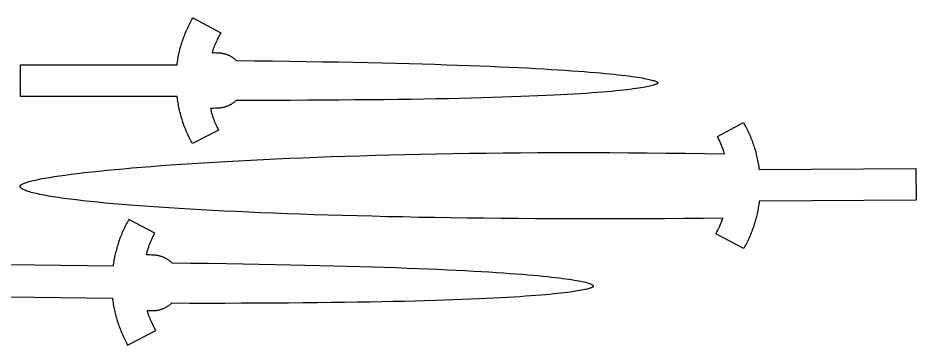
# Model space of a CAD drawing. Extents: x 0 to 31.8, y 3.7 to 12.
# Drawn here: x 10.67 to 31.84, y 3.84 to 11.55 of the extents above; entities that cross this region are included whole.
import ezdxf

# ---------------------------------------------------------------- set-up
doc = ezdxf.new("R2010")
doc.units = 0
doc.layers.add('LAYER_1', color=18, linetype='CONTINUOUS')

msp = doc.modelspace()

# ---------------------------------------------------------------- linework, layer by layer
at = {"layer": 'LAYER_1'}
for points in [[(14.42, 9.698), (10.722, 9.698), (10.722, 10.448), (14.417, 10.448), (14.421, 10.484), (14.426, 10.52), (14.432, 10.557), (14.438, 10.593), (14.445, 10.628), (14.452, 10.664), (14.459, 10.7), (14.467, 10.736), (14.476, 10.771), (14.485, 10.807), (14.494, 10.842), (14.504, 10.877), (14.514, 10.912), (14.525, 10.947), (14.536, 10.982), (14.547, 11.016), (14.559, 11.051), (14.572, 11.085), (14.585, 11.12), (14.598, 11.154), (14.611, 11.188), (14.625, 11.222), (14.64, 11.255), (14.655, 11.289), (14.67, 11.322), (14.686, 11.355), (14.702, 11.388), (14.718, 11.421), (14.735, 11.454), (14.752, 11.487), (14.769, 11.519), (14.787, 11.552), (15.446, 11.204), (15.435, 11.18), (15.423, 11.154), (15.396, 11.1), (15.367, 11.043), (15.352, 11.013), (15.337, 10.983), (15.322, 10.952), (15.308, 10.921), (15.295, 10.889), (15.282, 10.857), (15.27, 10.826), (15.265, 10.81), (15.26, 10.794), (15.255, 10.778), (15.251, 10.762), (15.247, 10.746), (15.243, 10.73), (15.258, 10.732), (15.272, 10.733), (15.286, 10.734), (15.301, 10.734), (15.33, 10.733), (15.359, 10.733), (15.376, 10.733), (15.392, 10.732), (15.409, 10.731), (15.425, 10.73), (15.441, 10.728), (15.457, 10.726), (15.473, 10.723), (15.489, 10.72), (15.504, 10.717), (15.52, 10.713), (15.535, 10.709), (15.55, 10.704), (15.565, 10.7), (15.58, 10.695), (15.595, 10.689), (15.61, 10.683), (15.624, 10.677), (15.638, 10.671), (15.652, 10.664), (15.666, 10.657), (15.68, 10.649), (15.693, 10.641), (15.706, 10.633), (15.719, 10.625), (15.732, 10.616), (15.745, 10.607), (15.757, 10.598), (15.769, 10.588), (15.781, 10.579), (15.793, 10.568), (15.804, 10.558), (15.815, 10.548), (16.246, 10.543), (16.664, 10.538), (17.069, 10.532), (17.463, 10.526), (17.844, 10.52), (18.213, 10.514), (18.571, 10.507), (18.918, 10.499), (19.253, 10.492), (19.577, 10.484), (19.89, 10.476), (20.193, 10.467), (20.485, 10.459), (20.767, 10.45), (21.038, 10.441), (21.3, 10.431), (21.551, 10.422), (21.794, 10.412), (22.026, 10.402), (22.25, 10.392), (22.465, 10.382), (22.67, 10.372), (22.867, 10.361), (23.056, 10.351), (23.236, 10.34), (23.408, 10.33), (23.572, 10.319), (23.729, 10.308), (23.878, 10.298), (24.019, 10.287), (24.153, 10.276), (24.281, 10.266), (24.401, 10.255), (24.515, 10.244), (24.622, 10.234), (24.723, 10.223), (24.818, 10.213), (24.907, 10.203), (24.991, 10.193), (25.069, 10.183), (25.141, 10.173), (25.209, 10.164), (25.271, 10.154), (25.328, 10.145), (25.381, 10.136), (25.43, 10.127), (25.474, 10.119), (25.515, 10.11), (25.551, 10.102), (25.584, 10.095), (25.613, 10.087), (25.639, 10.08), (25.661, 10.074), (25.681, 10.067), (25.698, 10.061), (25.713, 10.056), (25.725, 10.051), (25.735, 10.046), (25.743, 10.041), (25.749, 10.037), (25.753, 10.034), (25.756, 10.031), (25.757, 10.028), (25.758, 10.026), (25.757, 10.024), (25.756, 10.021), (25.754, 10.017), (25.75, 10.013), (25.745, 10.009), (25.738, 10.004), (25.729, 9.999), (25.718, 9.993), (25.705, 9.987), (25.689, 9.981), (25.671, 9.975), (25.65, 9.968), (25.625, 9.961), (25.598, 9.953), (25.567, 9.945), (25.533, 9.938), (25.494, 9.929), (25.452, 9.921), (25.405, 9.913), (25.354, 9.904), (25.299, 9.895), (25.238, 9.886), (25.173, 9.877), (25.102, 9.868), (25.026, 9.859), (24.945, 9.849), (24.858, 9.84), (24.765, 9.831), (24.665, 9.821), (24.56, 9.812), (24.447, 9.802), (24.328, 9.793), (24.203, 9.784), (24.07, 9.774), (23.929, 9.765), (23.782, 9.756), (23.626, 9.747), (23.463, 9.738), (23.291, 9.729), (23.112, 9.721), (22.923, 9.713), (22.727, 9.704), (22.521, 9.696), (22.306, 9.689), (22.082, 9.681), (21.849, 9.674), (21.606, 9.667), (21.353, 9.66), (21.09, 9.654), (20.817, 9.648), (20.534, 9.642), (20.24, 9.637), (19.935, 9.632), (19.619, 9.628), (19.292, 9.624), (18.953, 9.62), (18.603, 9.617), (18.242, 9.614), (17.868, 9.612), (17.482, 9.61), (17.084, 9.608), (16.674, 9.608), (16.25, 9.607), (15.814, 9.608), (15.803, 9.597), (15.791, 9.587), (15.78, 9.577), (15.768, 9.567), (15.755, 9.558), (15.743, 9.548), (15.73, 9.539), (15.718, 9.531), (15.705, 9.522), (15.691, 9.514), (15.678, 9.507), (15.664, 9.499), (15.65, 9.492), (15.636, 9.485), (15.622, 9.479), (15.608, 9.473), (15.593, 9.467), (15.579, 9.462), (15.564, 9.457), (15.549, 9.452), (15.534, 9.448), (15.519, 9.443), (15.503, 9.44), (15.488, 9.437), (15.472, 9.434), (15.456, 9.431), (15.44, 9.429), (15.424, 9.427), (15.408, 9.426), (15.392, 9.425), (15.376, 9.424), (15.359, 9.424), (15.344, 9.423), (15.326, 9.422), (15.283, 9.418), (15.261, 9.416), (15.241, 9.415), (15.223, 9.415), (15.215, 9.415), (15.208, 9.416), (15.211, 9.398), (15.215, 9.379), (15.219, 9.36), (15.224, 9.341), (15.233, 9.303), (15.244, 9.266), (15.256, 9.228), (15.269, 9.191), (15.282, 9.155), (15.296, 9.12), (15.31, 9.086), (15.324, 9.054), (15.338, 9.023), (15.352, 8.995), (15.365, 8.968), (15.377, 8.944), (15.388, 8.923), (15.398, 8.905), (14.781, 8.588), (14.763, 8.621), (14.745, 8.653), (14.728, 8.686), (14.712, 8.719), (14.695, 8.752), (14.679, 8.785), (14.664, 8.818), (14.649, 8.852), (14.635, 8.885), (14.621, 8.919), (14.607, 8.953), (14.594, 8.987), (14.581, 9.022), (14.569, 9.056), (14.557, 9.091), (14.546, 9.126), (14.535, 9.161), (14.524, 9.196), (14.514, 9.231), (14.504, 9.266), (14.495, 9.302), (14.486, 9.337), (14.478, 9.373), (14.47, 9.409), (14.462, 9.444), (14.455, 9.48), (14.448, 9.516), (14.441, 9.553), (14.435, 9.589), (14.43, 9.625), (14.424, 9.661)], [(28.143, 7.978), (31.837, 8.003), (31.842, 7.253), (28.145, 7.228), (28.14, 7.191), (28.135, 7.155), (28.129, 7.118), (28.123, 7.082), (28.117, 7.046), (28.11, 7.01), (28.103, 6.974), (28.095, 6.938), (28.087, 6.902), (28.078, 6.867), (28.069, 6.831), (28.06, 6.796), (28.05, 6.761), (28.039, 6.725), (28.029, 6.69), (28.017, 6.655), (28.006, 6.621), (27.994, 6.586), (27.981, 6.551), (27.968, 6.517), (27.955, 6.483), (27.941, 6.449), (27.927, 6.415), (27.913, 6.381), (27.898, 6.347), (27.882, 6.314), (27.866, 6.281), (27.85, 6.248), (27.833, 6.215), (27.816, 6.182), (27.799, 6.149), (27.781, 6.117), (27.122, 6.462), (27.147, 6.507), (27.17, 6.551), (27.193, 6.596), (27.214, 6.642), (27.235, 6.687), (27.254, 6.733), (27.273, 6.78), (27.29, 6.827), (26.825, 6.822), (26.364, 6.819), (25.908, 6.816), (25.458, 6.814), (25.013, 6.812), (24.573, 6.812), (24.138, 6.812), (23.71, 6.813), (23.286, 6.814), (22.868, 6.817), (22.456, 6.819), (22.05, 6.823), (21.65, 6.827), (21.255, 6.832), (20.867, 6.838), (20.484, 6.844), (20.108, 6.85), (19.738, 6.858), (19.374, 6.865), (19.017, 6.874), (18.666, 6.883), (18.321, 6.892), (17.983, 6.902), (17.652, 6.912), (17.328, 6.923), (17.01, 6.935), (16.699, 6.946), (16.396, 6.959), (16.099, 6.971), (15.809, 6.985), (15.527, 6.998), (15.251, 7.012), (14.984, 7.026), (14.723, 7.041), (14.47, 7.056), (14.225, 7.072), (13.987, 7.087), (13.757, 7.103), (13.534, 7.12), (13.32, 7.136), (13.113, 7.153), (12.915, 7.17), (12.724, 7.187), (12.542, 7.205), (12.367, 7.223), (12.202, 7.241), (12.044, 7.259), (11.968, 7.268), (11.895, 7.278), (11.824, 7.287), (11.754, 7.296), (11.687, 7.305), (11.622, 7.315), (11.56, 7.324), (11.499, 7.334), (11.441, 7.343), (11.385, 7.353), (11.331, 7.362), (11.279, 7.372), (11.229, 7.381), (11.182, 7.391), (11.137, 7.401), (11.094, 7.41), (11.053, 7.42), (11.015, 7.43), (10.979, 7.439), (10.945, 7.449), (10.914, 7.459), (10.885, 7.468), (10.858, 7.478), (10.833, 7.488), (10.811, 7.498), (10.791, 7.507), (10.774, 7.517), (10.766, 7.522), (10.759, 7.527), (10.752, 7.532), (10.746, 7.537), (10.74, 7.541), (10.736, 7.546), (10.731, 7.551), (10.728, 7.556), (10.724, 7.561), (10.722, 7.566), (10.72, 7.571), (10.719, 7.576), (10.718, 7.58), (10.718, 7.585), (10.718, 7.589), (10.72, 7.593), (10.721, 7.597), (10.723, 7.601), (10.726, 7.605), (10.73, 7.609), (10.734, 7.613), (10.739, 7.617), (10.744, 7.621), (10.75, 7.625), (10.763, 7.633), (10.779, 7.641), (10.798, 7.649), (10.818, 7.658), (10.841, 7.666), (10.867, 7.675), (10.894, 7.683), (10.924, 7.692), (10.957, 7.701), (10.991, 7.71), (11.028, 7.719), (11.068, 7.727), (11.109, 7.736), (11.153, 7.745), (11.199, 7.755), (11.247, 7.764), (11.297, 7.773), (11.35, 7.782), (11.405, 7.791), (11.462, 7.801), (11.521, 7.81), (11.646, 7.828), (11.78, 7.847), (11.922, 7.866), (12.073, 7.885), (12.232, 7.904), (12.4, 7.922), (12.576, 7.941), (12.76, 7.96), (12.952, 7.978), (13.152, 7.997), (13.361, 8.015), (13.577, 8.033), (13.801, 8.051), (14.032, 8.069), (14.271, 8.087), (14.518, 8.104), (14.773, 8.121), (15.034, 8.137), (15.303, 8.154), (15.58, 8.169), (15.863, 8.185), (16.154, 8.2), (16.452, 8.215), (16.756, 8.229), (17.068, 8.243), (17.386, 8.256), (17.711, 8.268), (18.043, 8.281), (18.381, 8.292), (18.726, 8.303), (19.077, 8.313), (19.434, 8.323), (19.798, 8.332), (20.168, 8.34), (20.544, 8.347), (20.926, 8.354), (21.314, 8.36), (21.708, 8.365), (22.108, 8.369), (22.513, 8.373), (22.924, 8.375), (23.341, 8.377), (23.763, 8.378), (24.191, 8.377), (24.624, 8.376), (25.062, 8.374), (25.505, 8.371), (25.953, 8.366), (26.407, 8.361), (26.865, 8.355), (27.328, 8.347), (27.32, 8.374), (27.311, 8.4), (27.303, 8.426), (27.293, 8.453), (27.284, 8.479), (27.274, 8.505), (27.264, 8.531), (27.253, 8.557), (27.242, 8.582), (27.231, 8.608), (27.22, 8.634), (27.208, 8.659), (27.196, 8.684), (27.184, 8.709), (27.171, 8.734), (27.159, 8.759), (27.774, 9.083), (27.792, 9.051), (27.809, 9.018), (27.826, 8.986), (27.843, 8.953), (27.86, 8.92), (27.876, 8.887), (27.891, 8.854), (27.906, 8.82), (27.921, 8.787), (27.935, 8.753), (27.949, 8.719), (27.963, 8.685), (27.976, 8.651), (27.988, 8.617), (28.001, 8.582), (28.012, 8.547), (28.024, 8.513), (28.035, 8.478), (28.045, 8.443), (28.055, 8.408), (28.065, 8.372), (28.074, 8.337), (28.083, 8.301), (28.091, 8.266), (28.099, 8.23), (28.107, 8.194), (28.114, 8.158), (28.12, 8.122), (28.127, 8.086), (28.132, 8.05), (28.138, 8.014)]]:
    msp.add_lwpolyline(points, close=True, dxfattribs=at)
msp.add_lwpolyline([(9.2, 4.993), (12.894, 4.947), (12.898, 4.91), (12.903, 4.874), (12.908, 4.838), (12.914, 4.802), (12.92, 4.766), (12.927, 4.73), (12.934, 4.694), (12.941, 4.658), (12.949, 4.623), (12.958, 4.587), (12.967, 4.552), (12.976, 4.517), (12.986, 4.481), (12.996, 4.446), (13.007, 4.411), (13.018, 4.377), (13.03, 4.342), (13.041, 4.307), (13.054, 4.273), (13.067, 4.239), (13.08, 4.205), (13.093, 4.171), (13.107, 4.137), (13.122, 4.103), (13.137, 4.069), (13.152, 4.036), (13.167, 4.003), (13.183, 3.97), (13.2, 3.937), (13.216, 3.904), (13.233, 3.871), (13.251, 3.839), (13.914, 4.178), (13.903, 4.202), (13.891, 4.228), (13.865, 4.282), (13.837, 4.34), (13.822, 4.37), (13.808, 4.4), (13.794, 4.431), (13.78, 4.463), (13.767, 4.494), (13.755, 4.526), (13.743, 4.558), (13.738, 4.574), (13.733, 4.591), (13.729, 4.607), (13.724, 4.623), (13.721, 4.639), (13.717, 4.654), (13.732, 4.652), (13.746, 4.651), (13.76, 4.65), (13.775, 4.65), (13.804, 4.65), (13.833, 4.65), (13.85, 4.65), (13.866, 4.65), (13.883, 4.651), (13.899, 4.652), (13.915, 4.654), (13.931, 4.656), (13.947, 4.658), (13.963, 4.661), (13.979, 4.664), (13.994, 4.668), (14.01, 4.672), (14.025, 4.676), (14.04, 4.681), (14.055, 4.686), (14.07, 4.691), (14.084, 4.697), (14.099, 4.703), (14.113, 4.709), (14.127, 4.715), (14.141, 4.722), (14.155, 4.73), (14.168, 4.737), (14.182, 4.745), (14.195, 4.753), (14.208, 4.762), (14.22, 4.771), (14.233, 4.78), (14.245, 4.789), (14.257, 4.799), (14.269, 4.809), (14.28, 4.819), (14.292, 4.83), (14.722, 4.829), (15.14, 4.829), (15.546, 4.829), (15.939, 4.83), (16.32, 4.832), (16.69, 4.833), (17.048, 4.836), (17.394, 4.839), (17.73, 4.842), (18.054, 4.846), (18.367, 4.85), (18.67, 4.855), (18.962, 4.86), (19.244, 4.865), (19.515, 4.871), (19.777, 4.877), (20.029, 4.883), (20.271, 4.89), (20.504, 4.897), (20.728, 4.904), (20.942, 4.912), (21.148, 4.919), (21.345, 4.927), (21.534, 4.936), (21.714, 4.944), (21.887, 4.952), (22.051, 4.961), (22.207, 4.97), (22.356, 4.978), (22.498, 4.987), (22.632, 4.996), (22.76, 5.006), (22.88, 5.015), (22.994, 5.024), (23.102, 5.033), (23.203, 5.042), (23.298, 5.051), (23.387, 5.06), (23.471, 5.069), (23.549, 5.078), (23.621, 5.087), (23.689, 5.096), (23.751, 5.105), (23.809, 5.113), (23.862, 5.121), (23.911, 5.13), (23.955, 5.138), (23.996, 5.145), (24.032, 5.153), (24.065, 5.16), (24.094, 5.167), (24.12, 5.174), (24.143, 5.18), (24.163, 5.186), (24.18, 5.192), (24.194, 5.197), (24.207, 5.203), (24.217, 5.207), (24.224, 5.212), (24.23, 5.215), (24.235, 5.219), (24.238, 5.222), (24.239, 5.224), (24.24, 5.226), (24.24, 5.229), (24.238, 5.232), (24.236, 5.236), (24.232, 5.24), (24.227, 5.244), (24.22, 5.249), (24.211, 5.254), (24.2, 5.26), (24.187, 5.266), (24.172, 5.272), (24.154, 5.279), (24.132, 5.286), (24.108, 5.294), (24.081, 5.302), (24.05, 5.31), (24.016, 5.318), (23.977, 5.326), (23.935, 5.335), (23.889, 5.344), (23.838, 5.354), (23.782, 5.363), (23.722, 5.373), (23.657, 5.383), (23.586, 5.393), (23.511, 5.403), (23.429, 5.413), (23.342, 5.424), (23.249, 5.434), (23.15, 5.445), (23.044, 5.456), (22.932, 5.467), (22.813, 5.478), (22.688, 5.489), (22.555, 5.499), (22.415, 5.51), (22.267, 5.521), (22.112, 5.532), (21.949, 5.543), (21.777, 5.554), (21.598, 5.565), (21.41, 5.576), (21.213, 5.586), (21.007, 5.597), (20.793, 5.607), (20.569, 5.617), (20.336, 5.628), (20.093, 5.638), (19.84, 5.647), (19.577, 5.657), (19.304, 5.666), (19.021, 5.676), (18.727, 5.685), (18.422, 5.693), (18.106, 5.702), (17.779, 5.71), (17.441, 5.718), (17.091, 5.726), (16.73, 5.733), (16.356, 5.74), (15.97, 5.746), (15.572, 5.753), (15.162, 5.759), (14.738, 5.764), (14.302, 5.769), (14.291, 5.78), (14.28, 5.79), (14.268, 5.801), (14.256, 5.811), (14.244, 5.82), (14.232, 5.83), (14.219, 5.839), (14.207, 5.847), (14.194, 5.856), (14.181, 5.864), (14.167, 5.872), (14.154, 5.88), (14.14, 5.887), (14.126, 5.894), (14.112, 5.9), (14.098, 5.907), (14.083, 5.913), (14.069, 5.918), (14.054, 5.924), (14.039, 5.928), (14.024, 5.933), (14.009, 5.937), (13.993, 5.941), (13.978, 5.945), (13.962, 5.948), (13.946, 5.95), (13.931, 5.953), (13.915, 5.955), (13.898, 5.956), (13.882, 5.958), (13.866, 5.958), (13.85, 5.959), (13.835, 5.96), (13.816, 5.961), (13.774, 5.966), (13.752, 5.968), (13.731, 5.969), (13.713, 5.969), (13.705, 5.969), (13.699, 5.969), (13.702, 5.987), (13.706, 6.006), (13.71, 6.024), (13.715, 6.043), (13.725, 6.081), (13.737, 6.118), (13.749, 6.156), (13.762, 6.193), (13.776, 6.228), (13.79, 6.263), (13.805, 6.297), (13.819, 6.329), (13.833, 6.36), (13.847, 6.388), (13.861, 6.414), (13.873, 6.438), (13.885, 6.459), (13.895, 6.477), (13.282, 6.801), (13.264, 6.769), (13.245, 6.737), (13.228, 6.705), (13.211, 6.672), (13.194, 6.639), (13.178, 6.606), (13.162, 6.573), (13.147, 6.54), (13.132, 6.506), (13.117, 6.473), (13.104, 6.439), (13.09, 6.405), (13.077, 6.371), (13.064, 6.336), (13.052, 6.302), (13.04, 6.267), (13.029, 6.232), (13.018, 6.197), (13.007, 6.162), (12.997, 6.127), (12.987, 6.092), (12.978, 6.056), (12.969, 6.021), (12.96, 5.985), (12.952, 5.95), (12.945, 5.914), (12.937, 5.878), (12.93, 5.842), (12.924, 5.806), (12.918, 5.769), (12.912, 5.733), (12.907, 5.697), (9.21, 5.743)], dxfattribs=at)

doc.saveas('drawing.dxf')
